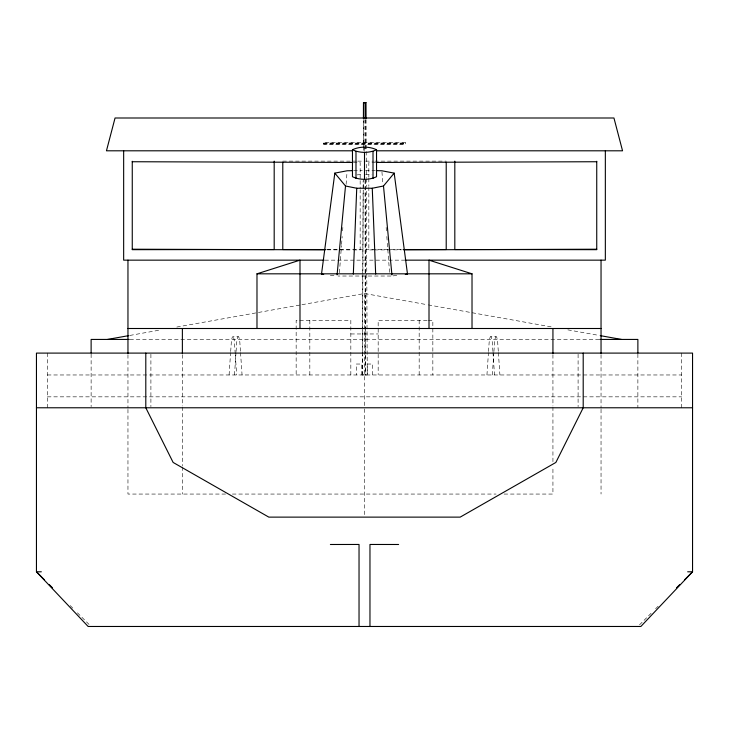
<?xml version="1.0" encoding="UTF-8"?>
<svg xmlns="http://www.w3.org/2000/svg" width="729" height="729" viewBox="0 0 729 729"><rect width="100%" height="100%" fill="white"/><g stroke="black" fill="none" stroke-linecap="round" stroke-linejoin="round"><path stroke-width="0.55" stroke-dasharray="3.65 2.73" d="M372.701 374.97L372.701 364.035L367.234 364.035L367.234 374.97L362.267 374.852L363.115 189.932M363.115 188.802L363.151 180.856M363.306 147.96L363.434 119.592M362.45 375.125L362.532 354.695M362.541 353.565L363.27 179.899M363.397 150.393L363.525 119.738M229.088 374.97L230.61 352.617M230.683 351.506L231.148 344.799A10.935 1.795 -90 0 1 232.879 336.698L238.274 336.698A10.935 1.795 90 0 1 240.014 344.799L240.47 351.506M234.483 374.97L236.005 352.617M236.078 351.506L236.533 344.799A10.935 1.795 90 0 1 238.274 336.698M486.936 374.97L488.457 352.617M488.53 351.506L488.986 344.799A10.935 1.795 -90 0 1 490.726 336.698L496.121 336.698A10.935 1.795 90 0 1 497.852 344.799L498.317 351.506M492.33 374.97L493.852 352.617M493.925 351.506L494.38 344.799A10.935 1.795 90 0 1 496.121 336.698M339.422 272.746L341.473 245.555M341.564 244.425L342.165 236.488M342.594 230.829L342.849 227.43M346.102 184.373L347.05 171.907M639.524 624.862L651.58 612.807M655.599 608.779L658.806 605.571M129.871 335.431L161.155 329.845M176.801 327.048L300.813 304.886M301.934 304.686L364.5 293.505L427.066 304.686M393.131 275.872L398.663 275.234M357.046 174.887L362.368 174.431M362.267 374.852L367.243 374.961L366.377 187.736M353.647 170.613L362.331 170.395M390.944 276.027L338.056 276.027M375.645 162.439L368.838 162.458L368.838 177.229M373.376 249.929L368.838 249.938L368.838 187.453M374.506 249.919L401.715 249.837M323.512 143.075L405.524 143.075M323.512 143.358L405.524 143.358M323.512 144.032L405.524 144.032M282.788 161.136L356.554 161.136M357.693 161.136L364.5 161.136M365.639 161.136L373.576 161.136M374.715 161.136L446.212 161.136M327.048 249.537L401.952 249.537M324.888 260.153L404.112 260.153M427.148 320.295L378.169 320.295L378.169 374.97M428.288 320.295L432.844 320.295L432.844 374.97M350.831 333.964L378.169 333.964M129.853 339.432L599.147 339.432M47.394 374.97L681.606 374.97M47.394 396.84L681.606 396.84M225.58 494.062L127.958 494.062L127.958 409.27M232.396 494.062L496.103 494.062M504.067 494.062L552.937 494.062L552.937 466.924M353.355 162.439L360.162 162.458L360.162 179.498M327.285 249.837L352.225 249.91M353.355 249.919L360.162 249.938L360.162 189.722M365.584 170.367L375.353 170.613M365.566 174.34L371.954 174.887M330.337 275.234L335.869 275.872M428.187 304.886L552.199 327.048M567.845 329.845L599.129 335.431M70.194 605.571L73.401 608.779M77.42 612.807L89.476 624.862M381.95 171.907L382.898 184.373M386.151 227.43L386.406 230.829M386.835 236.488L387.263 242.156M387.354 243.286L389.578 272.746M498.39 352.617L499.912 374.97M492.922 351.506L492.467 344.799A10.935 1.795 -90 0 0 490.726 336.698M492.995 352.617L494.517 374.97M240.543 352.617L242.064 374.97M235.221 353.738L234.62 344.799A10.935 1.795 -90 0 0 232.879 336.698M235.303 354.859L236.67 374.97M366.067 119.656L366.341 177.53M366.341 178.66L366.377 186.606M365.165 119.784L365.211 150.429M365.247 179.945L365.493 353.629M365.493 354.768L365.521 375.198M365.01 119.611L365.038 150.365M365.065 179.981L365.147 274.514M365.147 275.653L365.193 329.189M365.193 330.328L365.229 374.752M681.606 353.1L681.606 407.775M637.875 354.066L637.875 407.775M601.042 354.695L601.042 408.14M601.042 409.27L601.042 494.062M578.097 354.221L578.097 406.682M552.937 354.695L552.937 405.88M552.937 407.01L552.937 462.405M419.175 320.295L419.175 374.97M368.838 178.368L368.838 186.314M364.5 147.276L364.5 150.648M364.5 293.505L364.5 406.682M364.5 408.914L364.5 515.986M361.766 374.97L361.766 364.035L356.299 364.035L356.299 374.97M360.162 180.637L360.162 188.592M350.831 374.97L350.831 320.295L296.156 320.295L296.156 374.97M309.825 320.295L309.825 374.97M182.378 354.695L182.378 405.88M182.378 407.01L182.378 465.795M182.378 466.924L182.378 494.062M150.903 354.221L150.903 406.682M127.958 354.695L127.958 408.14M91.125 354.066L91.125 406.682M47.394 353.1L47.394 407.775M405.524 142.656L323.512 142.656L323.512 144.205L405.524 144.205L405.524 142.656"/><path stroke-width="1.09" d="M363.434 118.463L363.507 102.579L364.992 102.525L365.985 102.634L366.067 118.517M363.534 118.608L363.507 102.579M353.337 274.058L356.736 188.246L345.51 186.004L334.821 173.128L347.132 170.777L352.563 170.641M337.08 274.879L345.51 186.004M334.821 173.128L321.489 274.204L323.703 274.469M356.736 188.246L372.264 188.246L383.49 186.004L394.179 173.128L381.868 170.777L376.437 170.641M676.485 587.875L679.692 584.658M684.513 579.837L692.55 571.8L692.55 353.1L36.45 353.1L36.45 571.8L88.136 626.475L640.864 626.475L692.55 571.8L687.666 571.8M352.462 149.746C359.679 146.283 369.321 146.283 376.538 149.746L376.538 176.728C369.321 180.191 359.679 180.191 352.462 176.728L352.462 149.746C359.679 153.218 369.321 153.218 376.538 149.746M256.982 328.497L256.982 273.822L299.993 260.153L299.993 328.497M107.528 339.432L128.76 335.632M363.598 102.716L365.994 102.634M405.297 274.469L407.511 274.204L394.179 173.128M376.775 162.43L596.741 161.738M403.984 249.828L596.741 249.218M352.544 150.803L106.452 150.803L115.054 117.998L613.946 117.998L622.548 150.803L376.456 150.803M325.909 249.537L282.788 249.537L282.788 162.266M403.091 249.537L446.212 249.537L446.212 162.266M324.077 260.153L123.657 260.153L123.657 150.803M404.923 260.153L605.343 260.153L605.343 150.803M256.982 273.822L472.018 273.822L472.018 328.497M127.958 328.497L601.042 328.497M129.133 339.432L91.125 339.432L91.125 352.936M599.867 339.432L637.875 339.432L637.875 352.936M36.45 407.775L692.55 407.775M330.392 544.49L359.033 544.463L359.033 626.475M41.334 571.8L36.45 571.8L44.487 579.837M398.608 544.49L369.968 544.463L369.968 626.475M132.259 161.738L352.225 162.43M132.259 249.218L325.016 249.828M600.24 335.632L621.472 339.432M472.018 273.822L429.007 260.153L429.007 328.497M49.308 584.658L52.515 587.875M383.49 186.004L391.92 274.879M372.264 188.246L375.663 274.058M365.138 102.753L365.165 118.645M601.042 260.153L601.042 353.556M596.741 161.273L596.741 249.673L454.814 249.537L454.814 161.136M583.2 353.1L583.2 407.775L555.862 462.45L460.181 517.125L268.819 517.125L173.137 462.45L145.8 407.775L145.8 353.1M552.937 328.497L552.937 353.556M373.011 151.495L373.011 178.477M364.5 152.215L364.5 179.197M355.989 151.495L355.989 178.477M274.186 161.136L274.186 249.537L132.259 249.673L132.259 161.273M182.378 328.497L182.378 353.556M127.958 260.153L127.958 353.556"/></g></svg>
